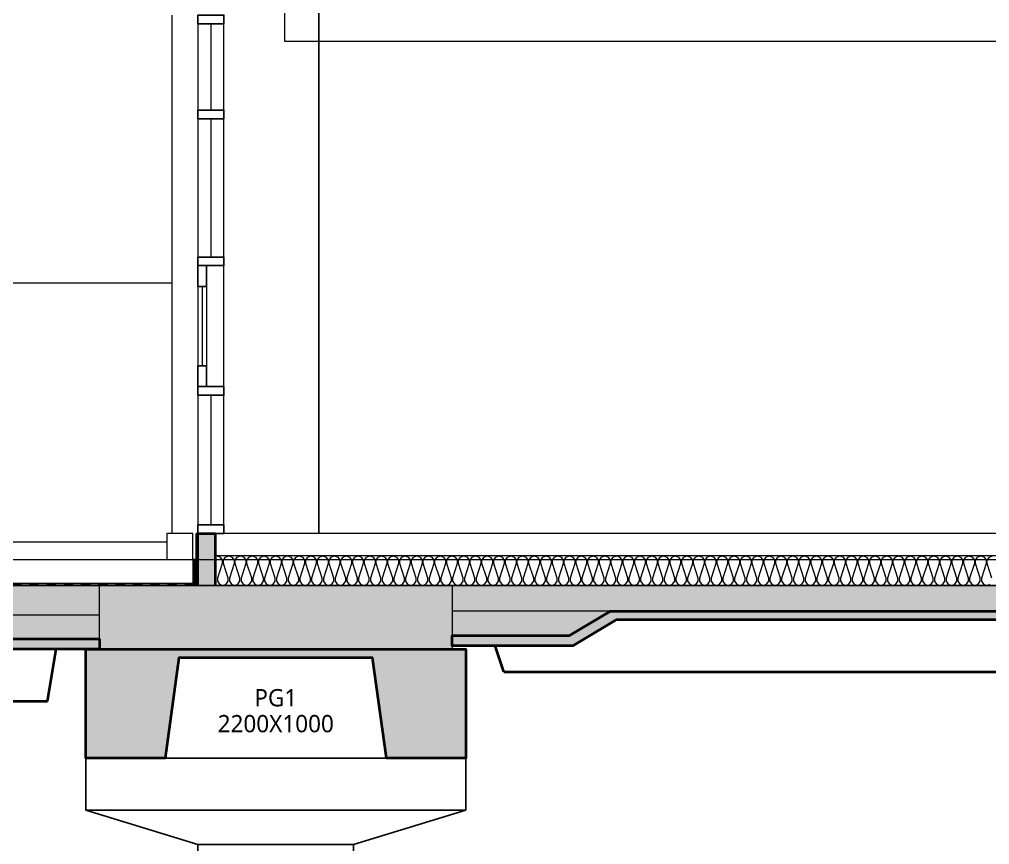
# Model space of a CAD drawing. Header units: millimetres. Extents: x 0 to 420000, y 0 to 297000.
# Drawn here: x 242529 to 248143, y 237000 to 241775 of the extents above; entities that cross this region are included whole.
import ezdxf
from ezdxf.enums import TextEntityAlignment as Align

# ---------------------------------------------------------------- set-up
doc = ezdxf.new("R2010")
doc.units = ezdxf.units.MM
doc.linetypes.add('CEN', pattern=[62, 60, -1, 0, -1])
doc.linetypes.add('HID', pattern=[2, 1.1, -0.9])
for name, color, linetype, lineweight in [('A-AXIS-LINE', 1, 'CEN', 15), ('A-CONC-LIN1', 2, 'Continuous', 40), ('A-CONC-LIN2', 7, 'Continuous', 25), ('A-DWXM-ELEV', 8, 'Continuous', 18), ('A-DWXM-GLAS', 121, 'Continuous', 20), ('A-DWXM-WIND', 4, 'Continuous', 25), ('A-ELEV-LIN2', 7, 'Continuous', 25), ('A-ELEV-LIN3', 8, 'Continuous', 18), ('A-SECT-LIN2', 6, 'Continuous', 20), ('A-SECT-LIN3', 255, 'Continuous', 18), ('A-XXXX-FIN2', 6, 'Continuous', 20), ('A-XXXX-INSL2', 8, 'Continuous', 18), ('A-XXXX-WAT1', 9, 'HID', 20)]:
    doc.layers.add(name, color=color, linetype=linetype, lineweight=lineweight)
doc.layers.add('A-CONC-SOLD', color=253, linetype='CEN')
doc.layers.add('A-XXXX-NPLT', color=144, linetype='Continuous', lineweight=15, plot=False)
doc.styles.add('맑은고딕', font='')
doc.styles.get('맑은고딕').set_extended_font_data('Malgun Gothic')

# ---------------------------------------------------------------- blocks, each defined once
blk = doc.blocks.new('axis(220316)')
at = {"layer": 'A-AXIS-LINE', "ltscale": 1000}
blk.add_line((4631788.1, -360968.7), (4955413.1, -360968.7), dxfattribs=at)
blk = doc.blocks.new('PG1')
at = {"layer": 'A-CONC-SOLD'}
h = blk.add_hatch(color=256, dxfattribs=at)
h.dxf.hatch_style = 1
h.paths.add_polyline_path([(4800580.6, -237068.7), (4800580.6, -237438.7), (4802620.6, -237438.7), (4802620.6, -237068.7)])
h = blk.add_hatch(color=256, dxfattribs=at)
h.dxf.hatch_style = 1
h.paths.add_polyline_path([(4800500.6, -238068.7), (4800500.6, -237438.7), (4802700.6, -237438.7), (4802700.6, -238068.7), (4802240.6, -238068.7), (4802160.6, -237488.7), (4801040.6, -237488.7), (4800960.6, -238068.7)])
at = {"layer": 'A-CONC-LIN1'}
blk.add_lwpolyline([(4800500.6, -238068.7), (4800500.6, -237438.7), (4802700.6, -237438.7), (4802700.6, -238068.7), (4802240.6, -238068.7), (4802160.6, -237488.7), (4801040.6, -237488.7), (4800960.6, -238068.7), (4800500.6, -238068.7)], dxfattribs=at)
at = {"layer": 'A-CONC-LIN2'}
blk.add_line((4800580.6, -237068.7), (4802620.6, -237068.7), dxfattribs=at)
at = {"layer": 'A-XXXX-NPLT'}
blk.add_lwpolyline([(4802700.6, -238068.7), (4800500.6, -238068.7), (4800500.6, -237438.7), (4800580.6, -237438.7), (4800580.6, -237068.7), (4802620.6, -237068.7), (4802620.6, -237438.7), (4802700.6, -237438.7)], close=True, dxfattribs=at)
at = {"layer": 'A-XXXX-NPLT', "style": '맑은고딕'}
for s, p in [('PG1', (4801600.6, -237718.7)), ('2200X1000', (4801600.6, -237868.7))]:
    blk.add_text(s, height=100, dxfattribs=at).set_placement(p, align=Align.MIDDLE)
blk = doc.blocks.new('PS1_2')
at = {"layer": 'A-CONC-SOLD'}
h = blk.add_hatch(color=256, dxfattribs=at)
h.dxf.hatch_style = 1
h.paths.add_polyline_path([(1020, -310), (1020, 0), (9980, 0), (9980, -310), (9300, -310), (9062.6, -170), (1937.4, -170), (1700, -310)])
h = blk.add_hatch(color=256, dxfattribs=at)
h.dxf.hatch_style = 1
h.paths.add_polyline_path([(9980, -310), (9980, -370), (9280, -370), (9030, -220), (1970, -220), (1720, -370), (1020, -370), (1020, -310), (1700, -310), (1937.4, -170), (9062.6, -170), (9300, -310)])
at = {"layer": 'A-CONC-LIN1', "color": 2}
for p, q in [((9680, -670), (9730, -370)), ((1320, -670), (9680, -670))]:
    blk.add_line(p, q, dxfattribs=at)
blk.add_lwpolyline([(9980, -310), (9980, -370), (9280, -370), (9030, -220), (1970, -220), (1720, -370), (1020, -370), (1020, -310), (1700, -310), (1937.4, -170), (9062.6, -170), (9300, -310)], close=True, dxfattribs=at)
at = {"layer": 'A-CONC-LIN2'}
blk.add_line((1020, 0), (9980, 0), dxfattribs=at)
at = {"layer": 'A-XXXX-NPLT'}
blk.add_line((9062.6, -170), (9980, -170), dxfattribs=at)
blk = doc.blocks.new('PS61(횡)')
at = {"layer": 'A-CONC-SOLD'}
h = blk.add_hatch(color=256, dxfattribs=at)
h.dxf.hatch_style = 1
h.paths.add_polyline_path([(1020, 0), (1020, -290), (1700, -290), (1937.4, -150), (9062.6, -150), (9300, -290), (9980, -290), (9980, 0)])
h = blk.add_hatch(color=256, dxfattribs=at)
h.dxf.hatch_style = 1
h.paths.add_polyline_path([(9980, -290), (9980, -350), (9280, -350), (9030, -200), (1970, -200), (1720, -350), (1020, -350), (1020, -290), (1700, -290), (1937.4, -150), (9062.6, -150), (9300, -290)])
at = {"layer": 'A-CONC-LIN1', "color": 2}
for q in [(1270, -350), (9680, -500)]:
    blk.add_line((1320, -500), q, dxfattribs=at)
blk.add_lwpolyline([(9980, -290), (9980, -350), (9280, -350), (9030, -200), (1970, -200), (1720, -350), (1020, -350), (1020, -290), (1700, -290), (1937.4, -150), (9062.6, -150), (9300, -290)], close=True, dxfattribs=at)
at = {"layer": 'A-CONC-LIN2'}
blk.add_line((1020, 0), (9980, 0), dxfattribs=at)
at = {"layer": 'A-XXXX-NPLT'}
blk.add_line((1937.4, -150), (1020, -150), dxfattribs=at)
blk = doc.blocks.new('횡9층')
at = {"layer": 'A-CONC-SOLD'}
h = blk.add_hatch(color=256, dxfattribs=at)
h.dxf.hatch_style = 1
h.paths.add_polyline_path([(4845150.6, -237068.7), (4845250.6, -237068.7), (4845250.6, -236768.7), (4845150.6, -236768.7)])
h = blk.add_hatch(dxfattribs=at)
h.set_pattern_fill('블럭단면', color=256, scale=5)
h.set_pattern_definition([(45, (4689328.064, -475918.714), (-3.53553391, 3.53553391), []), (135, (4689328.064, -475918.714), (-3.53553391, -3.53553391), [])])
h.paths.add_polyline_path([(4845140.6, -237043.7), (4845125.6, -237058.7), (4845120.6, -237058.7), (4845120.6, -236918.7), (4845140.6, -236918.7)])
at = {"layer": 'A-CONC-LIN1'}
blk.add_lwpolyline([(4845150.6, -237068.7), (4845150.6, -236768.7), (4845250.6, -236768.7), (4845250.6, -237068.7)], dxfattribs=at)
at = {"layer": 'A-CONC-LIN2'}
for points in [[(4757335.6, -236218.7), (4757360.6, -236223.7), (4757360.6, -237043.7), (4757375.6, -237058.7), (4845125.6, -237058.7), (4845140.6, -237043.7), (4845140.6, -236768.7), (4845150.6, -236768.7)], [(4845120.6, -236918.7), (4845140.6, -236918.7)], [(4845150.6, -237047.9), (4845129.7, -237068.7)]]:
    blk.add_lwpolyline(points, dxfattribs=at)
at = {"layer": 'A-ELEV-LIN2'}
for p, q in [((4844500.6, -238068.7), (4846700.6, -238068.7)), ((4844500.6, -238068.7), (4844500.6, -238368.7)), ((4846700.6, -238068.7), (4846700.6, -238368.7)), ((4844500.6, -238368.7), (4846700.6, -238368.7)), ((4845150.6, -238568.7), (4844500.6, -238368.7)), ((4846050.6, -238568.7), (4846700.6, -238368.7)), ((4845150.6, -247068.7), (4845150.6, -238568.7)), ((4845150.6, -238568.7), (4846050.6, -238568.7)), ((4846050.6, -247068.7), (4846050.6, -238568.7))]:
    blk.add_line(p, q, dxfattribs=at)
at = {"layer": 'A-XXXX-FIN2'}
for points in [[(4890000.6, -236768.7), (4845250.6, -236768.7)], [(4845120.6, -236918.7), (4845120.6, -237058.7)]]:
    blk.add_lwpolyline(points, dxfattribs=at)
at = {"layer": 'A-XXXX-INSL2'}
for points in [[(4890000.6, -236898.7), (4845250.6, -236898.7)], [(4845260.6, -236898.7), (4845260.6, -236898.7), (4845279.3, -236905.5), (4845291.2, -236922.5), (4845291.2, -236941.2), (4845264, -237026.2), (4845264, -237044.9), (4845275.9, -237061.9), (4845294.6, -237068.7), (4845313.3, -237061.9), (4845325.2, -237044.9), (4845325.2, -237026.2), (4845298, -236941.2), (4845298, -236922.5), (4845309.9, -236905.5), (4845328.6, -236898.7), (4845347.3, -236905.5), (4845359.2, -236922.5), (4845359.2, -236941.2), (4845332, -237026.2), (4845332, -237044.9), (4845343.9, -237061.9), (4845362.6, -237068.7), (4845381.3, -237061.9), (4845393.2, -237044.9), (4845393.2, -237026.2), (4845366, -236941.2), (4845366, -236922.5), (4845377.9, -236905.5), (4845396.6, -236898.7), (4845415.3, -236905.5), (4845427.2, -236922.5), (4845427.2, -236941.2), (4845400, -237026.2), (4845400, -237044.9), (4845411.9, -237061.9), (4845430.6, -237068.7), (4845449.3, -237061.9), (4845461.2, -237044.9), (4845461.2, -237026.2), (4845434, -236941.2), (4845434, -236922.5), (4845445.9, -236905.5), (4845464.6, -236898.7), (4845483.3, -236905.5), (4845495.2, -236922.5), (4845495.2, -236941.2), (4845468, -237026.2), (4845468, -237044.9), (4845479.9, -237061.9), (4845498.6, -237068.7), (4845517.3, -237061.9), (4845529.2, -237044.9), (4845529.2, -237026.2), (4845502, -236941.2), (4845502, -236922.5), (4845513.9, -236905.5), (4845532.6, -236898.7), (4845551.3, -236905.5), (4845563.2, -236922.5), (4845563.2, -236941.2), (4845536, -237026.2), (4845536, -237044.9), (4845547.9, -237061.9), (4845566.6, -237068.7), (4845585.3, -237061.9), (4845597.2, -237044.9), (4845597.2, -237026.2), (4845570, -236941.2), (4845570, -236922.5), (4845581.9, -236905.5), (4845600.6, -236898.7), (4845619.3, -236905.5), (4845631.2, -236922.5), (4845631.2, -236941.2), (4845604, -237026.2), (4845604, -237044.9), (4845615.9, -237061.9), (4845634.6, -237068.7), (4845653.3, -237061.9), (4845665.2, -237044.9), (4845665.2, -237026.2), (4845638, -236941.2), (4845638, -236922.5), (4845649.9, -236905.5), (4845668.6, -236898.7), (4845687.3, -236905.5), (4845699.2, -236922.5), (4845699.2, -236941.2), (4845672, -237026.2), (4845672, -237044.9), (4845683.9, -237061.9), (4845702.6, -237068.7), (4845721.3, -237061.9), (4845733.2, -237044.9), (4845733.2, -237026.2), (4845706, -236941.2), (4845706, -236922.5), (4845717.9, -236905.5), (4845736.6, -236898.7), (4845755.3, -236905.5), (4845767.2, -236922.5), (4845767.2, -236941.2), (4845740, -237026.2), (4845740, -237044.9), (4845751.9, -237061.9), (4845770.6, -237068.7), (4845789.3, -237061.9), (4845801.2, -237044.9), (4845801.2, -237026.2), (4845774, -236941.2), (4845774, -236922.5), (4845785.9, -236905.5), (4845804.6, -236898.7), (4845823.3, -236905.5), (4845835.2, -236922.5), (4845835.2, -236941.2), (4845808, -237026.2), (4845808, -237044.9), (4845819.9, -237061.9), (4845838.6, -237068.7), (4845857.3, -237061.9), (4845869.2, -237044.9), (4845869.2, -237026.2), (4845842, -236941.2), (4845842, -236922.5), (4845853.9, -236905.5), (4845872.6, -236898.7), (4845891.3, -236905.5), (4845903.2, -236922.5), (4845903.2, -236941.2), (4845876, -237026.2), (4845876, -237044.9), (4845887.9, -237061.9), (4845906.6, -237068.7), (4845925.3, -237061.9), (4845937.2, -237044.9), (4845937.2, -237026.2), (4845910, -236941.2), (4845910, -236922.5), (4845921.9, -236905.5), (4845940.6, -236898.7), (4845959.3, -236905.5), (4845971.2, -236922.5), (4845971.2, -236941.2), (4845944, -237026.2), (4845944, -237044.9), (4845955.9, -237061.9), (4845974.6, -237068.7), (4845993.3, -237061.9), (4846005.2, -237044.9), (4846005.2, -237026.2), (4845978, -236941.2), (4845978, -236922.5), (4845989.9, -236905.5), (4846008.6, -236898.7), (4846027.3, -236905.5), (4846039.2, -236922.5), (4846039.2, -236941.2), (4846012, -237026.2), (4846012, -237044.9), (4846023.9, -237061.9), (4846042.6, -237068.7), (4846061.3, -237061.9), (4846073.2, -237044.9), (4846073.2, -237026.2), (4846046, -236941.2), (4846046, -236922.5), (4846057.9, -236905.5), (4846076.6, -236898.7), (4846095.3, -236905.5), (4846107.2, -236922.5), (4846107.2, -236941.2), (4846080, -237026.2), (4846080, -237044.9), (4846091.9, -237061.9), (4846110.6, -237068.7), (4846129.3, -237061.9), (4846141.2, -237044.9), (4846141.2, -237026.2), (4846114, -236941.2), (4846114, -236922.5), (4846125.9, -236905.5), (4846144.6, -236898.7), (4846163.3, -236905.5), (4846175.2, -236922.5), (4846175.2, -236941.2), (4846148, -237026.2), (4846148, -237044.9), (4846159.9, -237061.9), (4846178.6, -237068.7), (4846197.3, -237061.9), (4846209.2, -237044.9), (4846209.2, -237026.2), (4846182, -236941.2), (4846182, -236922.5), (4846193.9, -236905.5), (4846212.6, -236898.7), (4846231.3, -236905.5), (4846243.2, -236922.5), (4846243.2, -236941.2), (4846216, -237026.2), (4846216, -237044.9), (4846227.9, -237061.9), (4846246.6, -237068.7), (4846265.3, -237061.9), (4846277.2, -237044.9), (4846277.2, -237026.2), (4846250, -236941.2), (4846250, -236922.5), (4846261.9, -236905.5), (4846280.6, -236898.7), (4846299.3, -236905.5), (4846311.2, -236922.5), (4846311.2, -236941.2), (4846284, -237026.2), (4846284, -237044.9), (4846295.9, -237061.9), (4846314.6, -237068.7), (4846333.3, -237061.9), (4846345.2, -237044.9), (4846345.2, -237026.2), (4846318, -236941.2), (4846318, -236922.5), (4846329.9, -236905.5), (4846348.6, -236898.7), (4846367.3, -236905.5), (4846379.2, -236922.5), (4846379.2, -236941.2), (4846352, -237026.2), (4846352, -237044.9), (4846363.9, -237061.9), (4846382.6, -237068.7), (4846401.3, -237061.9), (4846413.2, -237044.9), (4846413.2, -237026.2), (4846386, -236941.2), (4846386, -236922.5), (4846397.9, -236905.5), (4846416.6, -236898.7), (4846435.3, -236905.5), (4846447.2, -236922.5), (4846447.2, -236941.2), (4846420, -237026.2), (4846420, -237044.9), (4846431.9, -237061.9), (4846450.6, -237068.7), (4846469.3, -237061.9), (4846481.2, -237044.9), (4846481.2, -237026.2), (4846454, -236941.2), (4846454, -236922.5), (4846465.9, -236905.5), (4846484.6, -236898.7), (4846503.3, -236905.5), (4846515.2, -236922.5), (4846515.2, -236941.2), (4846488, -237026.2), (4846488, -237044.9), (4846499.9, -237061.9), (4846518.6, -237068.7), (4846537.3, -237061.9), (4846549.2, -237044.9), (4846549.2, -237026.2), (4846522, -236941.2), (4846522, -236922.5), (4846533.9, -236905.5), (4846552.6, -236898.7), (4846571.3, -236905.5), (4846583.2, -236922.5), (4846583.2, -236941.2), (4846556, -237026.2), (4846556, -237044.9), (4846567.9, -237061.9), (4846586.6, -237068.7), (4846605.3, -237061.9), (4846617.2, -237044.9), (4846617.2, -237026.2), (4846590, -236941.2), (4846590, -236922.5), (4846601.9, -236905.5), (4846620.6, -236898.7), (4846639.3, -236905.5), (4846651.2, -236922.5), (4846651.2, -236941.2), (4846624, -237026.2), (4846624, -237044.9), (4846635.9, -237061.9), (4846654.6, -237068.7), (4846673.3, -237061.9), (4846685.2, -237044.9), (4846685.2, -237026.2), (4846658, -236941.2), (4846658, -236922.5), (4846669.9, -236905.5), (4846688.6, -236898.7), (4846707.3, -236905.5), (4846719.2, -236922.5), (4846719.2, -236941.2), (4846692, -237026.2), (4846692, -237044.9), (4846703.9, -237061.9), (4846722.6, -237068.7), (4846741.3, -237061.9), (4846753.2, -237044.9), (4846753.2, -237026.2), (4846726, -236941.2), (4846726, -236922.5), (4846737.9, -236905.5), (4846756.6, -236898.7), (4846775.3, -236905.5), (4846787.2, -236922.5), (4846787.2, -236941.2), (4846760, -237026.2), (4846760, -237044.9), (4846771.9, -237061.9), (4846790.6, -237068.7), (4846809.3, -237061.9), (4846821.2, -237044.9), (4846821.2, -237026.2), (4846794, -236941.2), (4846794, -236922.5), (4846805.9, -236905.5), (4846824.6, -236898.7), (4846843.3, -236905.5), (4846855.2, -236922.5), (4846855.2, -236941.2), (4846828, -237026.2), (4846828, -237044.9), (4846839.9, -237061.9), (4846858.6, -237068.7), (4846877.3, -237061.9), (4846889.2, -237044.9), (4846889.2, -237026.2), (4846862, -236941.2), (4846862, -236922.5), (4846873.9, -236905.5), (4846892.6, -236898.7), (4846911.3, -236905.5), (4846923.2, -236922.5), (4846923.2, -236941.2), (4846896, -237026.2), (4846896, -237044.9), (4846907.9, -237061.9), (4846926.6, -237068.7), (4846945.3, -237061.9), (4846957.2, -237044.9), (4846957.2, -237026.2), (4846930, -236941.2), (4846930, -236922.5), (4846941.9, -236905.5), (4846960.6, -236898.7), (4846979.3, -236905.5), (4846991.2, -236922.5), (4846991.2, -236941.2), (4846964, -237026.2), (4846964, -237044.9), (4846975.9, -237061.9), (4846994.6, -237068.7), (4847013.3, -237061.9), (4847025.2, -237044.9), (4847025.2, -237026.2), (4846998, -236941.2), (4846998, -236922.5), (4847009.9, -236905.5), (4847028.6, -236898.7), (4847047.3, -236905.5), (4847059.2, -236922.5), (4847059.2, -236941.2), (4847032, -237026.2), (4847032, -237044.9), (4847043.9, -237061.9), (4847062.6, -237068.7), (4847081.3, -237061.9), (4847093.2, -237044.9), (4847093.2, -237026.2), (4847066, -236941.2), (4847066, -236922.5), (4847077.9, -236905.5), (4847096.6, -236898.7), (4847115.3, -236905.5), (4847127.2, -236922.5), (4847127.2, -236941.2), (4847100, -237026.2), (4847100, -237044.9), (4847111.9, -237061.9), (4847130.6, -237068.7), (4847149.3, -237061.9), (4847161.2, -237044.9), (4847161.2, -237026.2), (4847134, -236941.2), (4847134, -236922.5), (4847145.9, -236905.5), (4847164.6, -236898.7), (4847183.3, -236905.5), (4847195.2, -236922.5), (4847195.2, -236941.2), (4847168, -237026.2), (4847168, -237044.9), (4847179.9, -237061.9), (4847198.6, -237068.7), (4847217.3, -237061.9), (4847229.2, -237044.9), (4847229.2, -237026.2), (4847202, -236941.2), (4847202, -236922.5), (4847213.9, -236905.5), (4847232.6, -236898.7), (4847251.3, -236905.5), (4847263.2, -236922.5), (4847263.2, -236941.2), (4847236, -237026.2), (4847236, -237044.9), (4847247.9, -237061.9), (4847266.6, -237068.7), (4847285.3, -237061.9), (4847297.2, -237044.9), (4847297.2, -237026.2), (4847270, -236941.2), (4847270, -236922.5), (4847281.9, -236905.5), (4847300.6, -236898.7), (4847319.3, -236905.5), (4847331.2, -236922.5), (4847331.2, -236941.2), (4847304, -237026.2), (4847304, -237044.9), (4847315.9, -237061.9), (4847334.6, -237068.7), (4847353.3, -237061.9), (4847365.2, -237044.9), (4847365.2, -237026.2), (4847338, -236941.2), (4847338, -236922.5), (4847349.9, -236905.5), (4847368.6, -236898.7), (4847387.3, -236905.5), (4847399.2, -236922.5), (4847399.2, -236941.2), (4847372, -237026.2), (4847372, -237044.9), (4847383.9, -237061.9), (4847402.6, -237068.7), (4847421.3, -237061.9), (4847433.2, -237044.9), (4847433.2, -237026.2), (4847406, -236941.2), (4847406, -236922.5), (4847417.9, -236905.5), (4847436.6, -236898.7), (4847455.3, -236905.5), (4847467.2, -236922.5), (4847467.2, -236941.2), (4847440, -237026.2), (4847440, -237044.9), (4847451.9, -237061.9), (4847470.6, -237068.7), (4847489.3, -237061.9), (4847501.2, -237044.9), (4847501.2, -237026.2), (4847474, -236941.2), (4847474, -236922.5), (4847485.9, -236905.5), (4847504.6, -236898.7), (4847523.3, -236905.5), (4847535.2, -236922.5), (4847535.2, -236941.2), (4847508, -237026.2), (4847508, -237044.9), (4847519.9, -237061.9), (4847538.6, -237068.7), (4847557.3, -237061.9), (4847569.2, -237044.9), (4847569.2, -237026.2), (4847542, -236941.2), (4847542, -236922.5), (4847553.9, -236905.5), (4847572.6, -236898.7), (4847591.3, -236905.5), (4847603.2, -236922.5), (4847603.2, -236941.2), (4847576, -237026.2), (4847576, -237044.9), (4847587.9, -237061.9), (4847606.6, -237068.7), (4847625.3, -237061.9), (4847637.2, -237044.9), (4847637.2, -237026.2), (4847610, -236941.2), (4847610, -236922.5), (4847621.9, -236905.5), (4847640.6, -236898.7), (4847659.3, -236905.5), (4847671.2, -236922.5), (4847671.2, -236941.2), (4847644, -237026.2), (4847644, -237044.9), (4847655.9, -237061.9), (4847674.6, -237068.7), (4847693.3, -237061.9), (4847705.2, -237044.9), (4847705.2, -237026.2), (4847678, -236941.2), (4847678, -236922.5), (4847689.9, -236905.5), (4847708.6, -236898.7), (4847727.3, -236905.5), (4847739.2, -236922.5), (4847739.2, -236941.2), (4847712, -237026.2), (4847712, -237044.9), (4847723.9, -237061.9), (4847742.6, -237068.7), (4847761.3, -237061.9), (4847773.2, -237044.9), (4847773.2, -237026.2), (4847746, -236941.2), (4847746, -236922.5), (4847757.9, -236905.5), (4847776.6, -236898.7), (4847795.3, -236905.5), (4847807.2, -236922.5), (4847807.2, -236941.2), (4847780, -237026.2), (4847780, -237044.9), (4847791.9, -237061.9), (4847810.6, -237068.7), (4847829.3, -237061.9), (4847841.2, -237044.9), (4847841.2, -237026.2), (4847814, -236941.2), (4847814, -236922.5), (4847825.9, -236905.5), (4847844.6, -236898.7), (4847863.3, -236905.5), (4847875.2, -236922.5), (4847875.2, -236941.2), (4847848, -237026.2), (4847848, -237044.9), (4847859.9, -237061.9), (4847878.6, -237068.7), (4847897.3, -237061.9), (4847909.2, -237044.9), (4847909.2, -237026.2), (4847882, -236941.2), (4847882, -236922.5), (4847893.9, -236905.5), (4847912.6, -236898.7), (4847931.3, -236905.5), (4847943.2, -236922.5), (4847943.2, -236941.2), (4847916, -237026.2), (4847916, -237044.9), (4847927.9, -237061.9), (4847946.6, -237068.7), (4847965.3, -237061.9), (4847977.2, -237044.9), (4847977.2, -237026.2), (4847950, -236941.2), (4847950, -236922.5), (4847961.9, -236905.5), (4847980.6, -236898.7), (4847999.3, -236905.5), (4848011.2, -236922.5), (4848011.2, -236941.2), (4847984, -237026.2), (4847984, -237044.9), (4847995.9, -237061.9), (4848014.6, -237068.7), (4848033.3, -237061.9), (4848045.2, -237044.9), (4848045.2, -237026.2), (4848018, -236941.2), (4848018, -236922.5), (4848029.9, -236905.5), (4848048.6, -236898.7), (4848067.3, -236905.5), (4848079.2, -236922.5), (4848079.2, -236941.2), (4848052, -237026.2), (4848052, -237044.9), (4848063.9, -237061.9), (4848082.6, -237068.7), (4848101.3, -237061.9), (4848113.2, -237044.9), (4848113.2, -237026.2), (4848086, -236941.2), (4848086, -236922.5), (4848097.9, -236905.5), (4848116.6, -236898.7), (4848135.3, -236905.5), (4848147.2, -236922.5), (4848147.2, -236941.2), (4848120, -237026.2), (4848120, -237044.9), (4848131.9, -237061.9), (4848150.6, -237068.7), (4848169.3, -237061.9), (4848181.2, -237044.9), (4848181.2, -237026.2), (4848154, -236941.2), (4848154, -236922.5), (4848165.9, -236905.5), (4848184.6, -236898.7), (4848203.3, -236905.5), (4848215.2, -236922.5), (4848215.2, -236941.2), (4848188, -237026.2), (4848188, -237044.9), (4848199.9, -237061.9), (4848218.6, -237068.7), (4848237.3, -237061.9), (4848249.2, -237044.9), (4848249.2, -237026.2), (4848222, -236941.2), (4848222, -236922.5), (4848233.9, -236905.5), (4848252.6, -236898.7), (4848271.3, -236905.5), (4848283.2, -236922.5), (4848283.2, -236941.2), (4848256, -237026.2), (4848256, -237044.9), (4848267.9, -237061.9), (4848286.6, -237068.7), (4848305.3, -237061.9), (4848317.2, -237044.9), (4848317.2, -237026.2), (4848290, -236941.2), (4848290, -236922.5), (4848301.9, -236905.5), (4848320.6, -236898.7), (4848339.3, -236905.5), (4848351.2, -236922.5), (4848351.2, -236941.2), (4848324, -237026.2), (4848324, -237044.9), (4848335.9, -237061.9), (4848354.6, -237068.7), (4848373.3, -237061.9), (4848385.2, -237044.9), (4848385.2, -237026.2), (4848358, -236941.2), (4848358, -236922.5), (4848369.9, -236905.5), (4848388.6, -236898.7), (4848407.3, -236905.5), (4848419.2, -236922.5), (4848419.2, -236941.2), (4848392, -237026.2), (4848392, -237044.9), (4848403.9, -237061.9), (4848422.6, -237068.7), (4848441.3, -237061.9), (4848453.2, -237044.9), (4848453.2, -237026.2), (4848426, -236941.2), (4848426, -236922.5), (4848437.9, -236905.5), (4848456.6, -236898.7), (4848475.3, -236905.5), (4848487.2, -236922.5), (4848487.2, -236941.2), (4848460, -237026.2), (4848460, -237044.9), (4848471.9, -237061.9), (4848490.6, -237068.7), (4848509.3, -237061.9), (4848521.2, -237044.9), (4848521.2, -237026.2), (4848494, -236941.2), (4848494, -236922.5), (4848505.9, -236905.5), (4848524.6, -236898.7), (4848543.3, -236905.5), (4848555.2, -236922.5), (4848555.2, -236941.2), (4848528, -237026.2), (4848528, -237044.9), (4848539.9, -237061.9), (4848558.6, -237068.7), (4848577.3, -237061.9), (4848589.2, -237044.9), (4848589.2, -237026.2), (4848562, -236941.2), (4848562, -236922.5), (4848573.9, -236905.5), (4848592.6, -236898.7), (4848611.3, -236905.5), (4848623.2, -236922.5), (4848623.2, -236941.2), (4848596, -237026.2), (4848596, -237044.9), (4848607.9, -237061.9), (4848626.6, -237068.7), (4848645.3, -237061.9), (4848657.2, -237044.9), (4848657.2, -237026.2), (4848630, -236941.2), (4848630, -236922.5), (4848641.9, -236905.5), (4848660.6, -236898.7), (4848679.3, -236905.5), (4848691.2, -236922.5), (4848691.2, -236941.2), (4848664, -237026.2), (4848664, -237044.9), (4848675.9, -237061.9), (4848694.6, -237068.7), (4848713.3, -237061.9), (4848725.2, -237044.9), (4848725.2, -237026.2), (4848698, -236941.2), (4848698, -236922.5), (4848709.9, -236905.5), (4848728.6, -236898.7), (4848747.3, -236905.5), (4848759.2, -236922.5), (4848759.2, -236941.2), (4848732, -237026.2), (4848732, -237044.9), (4848743.9, -237061.9), (4848762.6, -237068.7), (4848781.3, -237061.9), (4848793.2, -237044.9), (4848793.2, -237026.2), (4848766, -236941.2), (4848766, -236922.5), (4848777.9, -236905.5), (4848796.6, -236898.7), (4848815.3, -236905.5), (4848827.2, -236922.5), (4848827.2, -236941.2), (4848800, -237026.2), (4848800, -237044.9), (4848811.9, -237061.9), (4848830.6, -237068.7), (4848849.3, -237061.9), (4848861.2, -237044.9), (4848861.2, -237026.2), (4848834, -236941.2), (4848834, -236922.5), (4848845.9, -236905.5), (4848864.6, -236898.7), (4848883.3, -236905.5), (4848895.2, -236922.5), (4848895.2, -236941.2), (4848868, -237026.2), (4848868, -237044.9), (4848879.9, -237061.9), (4848898.6, -237068.7), (4848917.3, -237061.9), (4848929.2, -237044.9), (4848929.2, -237026.2), (4848902, -236941.2), (4848902, -236922.5), (4848913.9, -236905.5), (4848932.6, -236898.7), (4848951.3, -236905.5), (4848963.2, -236922.5), (4848963.2, -236941.2), (4848936, -237026.2), (4848936, -237044.9), (4848947.9, -237061.9), (4848966.6, -237068.7), (4848985.3, -237061.9), (4848997.2, -237044.9), (4848997.2, -237026.2), (4848970, -236941.2), (4848970, -236922.5), (4848981.9, -236905.5), (4849000.6, -236898.7), (4849019.3, -236905.5), (4849031.2, -236922.5), (4849031.2, -236941.2), (4849004, -237026.2), (4849004, -237044.9), (4849015.9, -237061.9), (4849034.6, -237068.7), (4849053.3, -237061.9), (4849065.2, -237044.9), (4849065.2, -237026.2), (4849038, -236941.2), (4849038, -236922.5), (4849049.9, -236905.5), (4849068.6, -236898.7), (4849087.3, -236905.5), (4849099.2, -236922.5), (4849099.2, -236941.2), (4849072, -237026.2), (4849072, -237044.9), (4849083.9, -237061.9), (4849102.6, -237068.7), (4849121.3, -237061.9), (4849133.2, -237044.9), (4849133.2, -237026.2), (4849106, -236941.2), (4849106, -236922.5), (4849117.9, -236905.5), (4849136.6, -236898.7), (4849155.3, -236905.5), (4849167.2, -236922.5), (4849167.2, -236941.2), (4849140, -237026.2), (4849140, -237044.9), (4849151.9, -237061.9), (4849170.6, -237068.7), (4849189.3, -237061.9), (4849201.2, -237044.9), (4849201.2, -237026.2), (4849174, -236941.2), (4849174, -236922.5), (4849185.9, -236905.5), (4849204.6, -236898.7), (4849223.3, -236905.5), (4849235.2, -236922.5), (4849235.2, -236941.2), (4849208, -237026.2), (4849208, -237044.9), (4849219.9, -237061.9), (4849238.6, -237068.7), (4849257.3, -237061.9), (4849269.2, -237044.9), (4849269.2, -237026.2), (4849242, -236941.2), (4849242, -236922.5), (4849253.9, -236905.5), (4849272.6, -236898.7), (4849291.3, -236905.5), (4849303.2, -236922.5), (4849303.2, -236941.2), (4849276, -237026.2), (4849276, -237044.9), (4849287.9, -237061.9), (4849306.6, -237068.7), (4849325.3, -237061.9), (4849337.2, -237044.9), (4849337.2, -237026.2), (4849310, -236941.2), (4849310, -236922.5), (4849321.9, -236905.5), (4849340.6, -236898.7), (4849359.3, -236905.5), (4849371.2, -236922.5), (4849371.2, -236941.2), (4849344, -237026.2), (4849344, -237044.9), (4849355.9, -237061.9), (4849374.6, -237068.7), (4849393.3, -237061.9), (4849405.2, -237044.9), (4849405.2, -237026.2), (4849378, -236941.2), (4849378, -236922.5), (4849389.9, -236905.5), (4849408.6, -236898.7), (4849427.3, -236905.5), (4849439.2, -236922.5), (4849439.2, -236941.2), (4849412, -237026.2), (4849412, -237044.9), (4849423.9, -237061.9), (4849442.6, -237068.7), (4849461.3, -237061.9), (4849473.2, -237044.9), (4849473.2, -237026.2), (4849446, -236941.2), (4849446, -236922.5), (4849457.9, -236905.5), (4849476.6, -236898.7), (4849495.3, -236905.5), (4849507.2, -236922.5), (4849507.2, -236941.2), (4849480, -237026.2), (4849480, -237044.9), (4849491.9, -237061.9), (4849510.6, -237068.7), (4849529.3, -237061.9), (4849541.2, -237044.9), (4849541.2, -237026.2), (4849514, -236941.2), (4849514, -236922.5), (4849525.9, -236905.5), (4849544.6, -236898.7), (4849563.3, -236905.5), (4849575.2, -236922.5), (4849575.2, -236941.2), (4849548, -237026.2), (4849548, -237044.9), (4849559.9, -237061.9), (4849578.6, -237068.7), (4849597.3, -237061.9), (4849609.2, -237044.9), (4849609.2, -237026.2), (4849582, -236941.2), (4849582, -236922.5), (4849593.9, -236905.5), (4849612.6, -236898.7), (4849631.3, -236905.5), (4849643.2, -236922.5), (4849643.2, -236941.2), (4849616, -237026.2), (4849616, -237044.9), (4849627.9, -237061.9), (4849646.6, -237068.7), (4849665.3, -237061.9), (4849677.2, -237044.9), (4849677.2, -237026.2), (4849650, -236941.2), (4849650, -236922.5), (4849661.9, -236905.5), (4849680.6, -236898.7), (4849699.3, -236905.5), (4849711.2, -236922.5), (4849711.2, -236941.2), (4849684, -237026.2), (4849684, -237044.9), (4849695.9, -237061.9), (4849714.6, -237068.7), (4849733.3, -237061.9)], [(4849745.2, -237026.2), (4849718, -236941.2), (4849718, -236922.5), (4849729.9, -236905.5), (4849748.6, -236898.7)]]:
    blk.add_lwpolyline(points, dxfattribs=at)
at = {"layer": 'A-XXXX-WAT1', "ltscale": 50}
blk.add_lwpolyline([(4757335.6, -236218.7), (4757355.6, -236226.7), (4757355.6, -237045.8), (4757373.5, -237063.7), (4845127.6, -237063.7), (4845145.6, -237045.8), (4845145.6, -236768.7)], dxfattribs=at)
for name, p in [('PS1_2', (4834600.6, -237068.7)), ('PS61(횡)', (4845600.6, -237068.7))]:
    blk.add_blockref(name, p)
at = {"layer": 'A-CONC-LIN1'}
blk.add_blockref('PG1', (44000, 0), dxfattribs=at)
blk = doc.blocks.new('지원시설(210727)')
at = {"layer": 'A-DWXM-ELEV'}
for p, q in [((4825150.6, -223468.7), (4825150.6, -226368.7)), ((4825300.6, -226368.7), (4825300.6, -223468.7)), ((4825200.6, -224988.7), (4825200.6, -225448.7))]:
    blk.add_line(p, q, dxfattribs=at)
at = {"layer": 'A-DWXM-GLAS'}
for p, q in [((4825225.6, -223468.7), (4825225.6, -223968.7)), ((4825225.6, -224018.7), (4825225.6, -224818.7)), ((4825175.6, -224988.7), (4825175.6, -225448.7)), ((4825225.6, -225618.7), (4825225.6, -226368.7))]:
    blk.add_line(p, q, dxfattribs=at)
at = {"layer": 'A-DWXM-WIND'}
for points in [[(4825150.6, -223468.7), (4825300.6, -223468.7), (4825300.6, -223418.7), (4825150.6, -223418.7)], [(4825150.6, -224018.7), (4825300.6, -224018.7), (4825300.6, -223968.7), (4825150.6, -223968.7)], [(4825150.6, -224868.7), (4825300.6, -224868.7), (4825300.6, -224818.7), (4825150.6, -224818.7)], [(4825150.6, -224868.7), (4825150.6, -224988.7), (4825200.6, -224988.7), (4825200.6, -224868.7)], [(4825150.6, -225448.7), (4825150.6, -225568.7), (4825200.6, -225568.7), (4825200.6, -225448.7)], [(4825150.6, -225618.7), (4825300.6, -225618.7), (4825300.6, -225568.7), (4825150.6, -225568.7)], [(4825150.6, -226418.7), (4825300.6, -226418.7), (4825300.6, -226368.7), (4825150.6, -226368.7)]]:
    blk.add_lwpolyline(points, close=True, dxfattribs=at)
at = {"layer": 'A-ELEV-LIN2'}
blk.add_line((4825850.6, -226418.7), (4825850.6, -223118.7), dxfattribs=at)
at = {"layer": 'A-ELEV-LIN3'}
blk.add_line((4825000.6, -226418.7), (4825000.6, -223418.7), dxfattribs=at)
at = {"layer": 'A-SECT-LIN2'}
blk.add_lwpolyline([(4824970.6, -226568.7), (4825120.6, -226568.7), (4825120.6, -226418.7), (4824970.6, -226418.7)], close=True, dxfattribs=at)
at = {"layer": 'A-SECT-LIN3'}
blk.add_lwpolyline([(4824970.6, -226468.7), (4809690.8, -226468.7)], dxfattribs=at)
at = {"layer": 'A-XXXX-FIN2'}
blk.add_lwpolyline([(4825350.6, -223268.7), (4825650.6, -223268.7), (4825650.6, -223568.7), (4855950.6, -223568.7)], dxfattribs=at)

msp = doc.modelspace()

# ---------------------------------------------------------------- linework, layer by layer
at = {"layer": 'A-ELEV-LIN3'}
msp.add_line((155342, 240250), (243412.5, 240250), dxfattribs=at)

# ---------------------------------------------------------------- block references
msp.add_blockref('지원시설(210727)', (-4581588.1, 465218.7))
at = {"layer": 'A-AXIS-LINE'}
msp.add_blockref('axis(220316)', (-4581588.1, 599618.7), dxfattribs=at)
at = {"layer": 'A-CONC-LIN1'}
msp.add_blockref('횡9층', (-4601588.1, 475568.7), dxfattribs=at)

doc.saveas('drawing.dxf')
